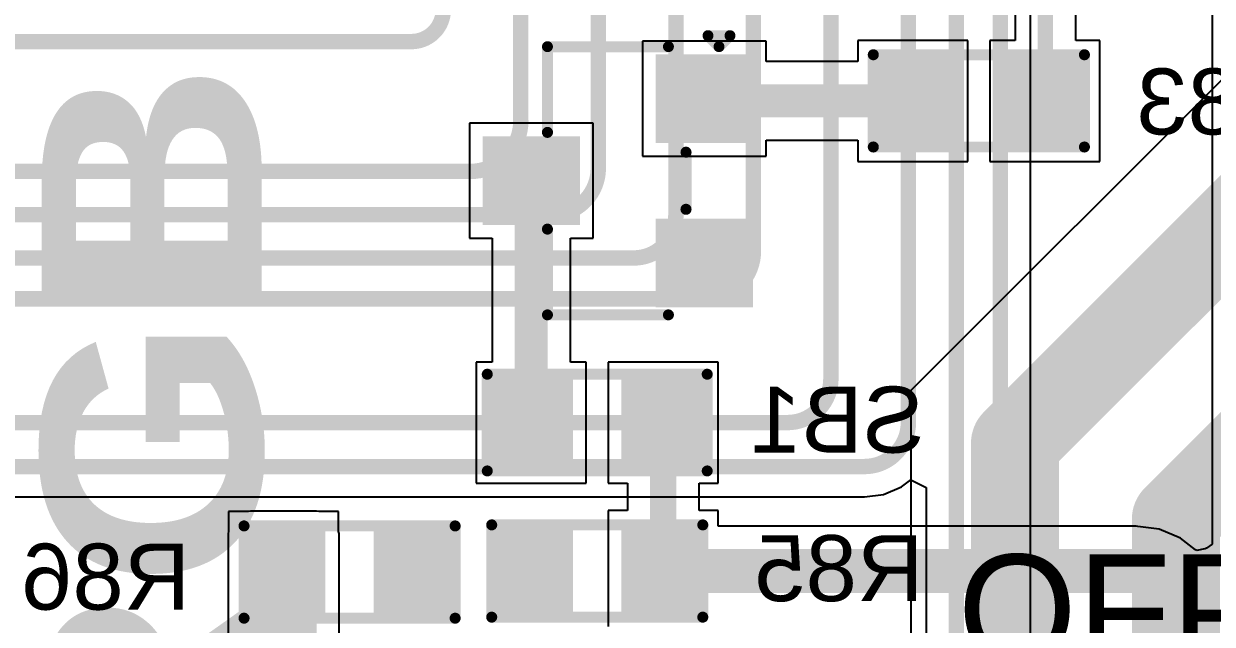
# Model space of a CAD drawing. Header units: inches. Extents: x 0 to 5359, y 0 to 5098.
# Drawn here: x 8.15 to 21.88, y 51.52 to 58.46 of the extents above; entities that cross this region are included whole.
import ezdxf

# ---------------------------------------------------------------- set-up
doc = ezdxf.new("R2010")
doc.units = ezdxf.units.IN
for name, color, linetype in [('Bottom Layer', 5, 'Continuous'), ('Bottom Overlay', 54, 'Continuous'), ('Bottom Paste', 16, 'Continuous'), ('Bottom Solder', 6, 'Continuous'), ('Layer 2', 76, 'Continuous'), ('Top Layer', 1, 'Continuous'), ('Top Overlay', 2, 'Continuous')]:
    doc.layers.add(name, color=color, linetype=linetype)
doc.styles.add('Arial', font='', dxfattribs={"height": 0.2})
doc.styles.add('Arial Black_Bold', font='', dxfattribs={"height": 0.2})
doc.styles.get('Arial').set_extended_font_data('Arial')
doc.styles.get('Arial Black_Bold').set_extended_font_data('Arial Black', bold=True)

# ---------------------------------------------------------------- blocks, each defined once
blk = doc.blocks.new('S______B______B_2')
at = {"layer": 'Bottom Layer'}
for points in [[(-0.381, 0.4445), (-0.381, -0.4445), (-1.143, -0.4445), (-1.143, 0.4445)], [(1.143, 0.4445), (1.143, -0.4445), (0.381, -0.4445), (0.381, 0.4445)]]:
    blk.add_hatch(color=5, dxfattribs=at).paths.add_polyline_path(points)
at = {"layer": 'Bottom Paste'}
for points in [[(-0.381, 0.4445), (-0.381, -0.4445), (-1.143, -0.4445), (-1.143, 0.4445)], [(1.143, 0.4445), (1.143, -0.4445), (0.381, -0.4445), (0.381, 0.4445)]]:
    blk.add_hatch(color=16, dxfattribs=at).paths.add_polyline_path(points)
at = {"layer": 'Bottom Solder'}
for points in [[(-0.2794, 0.5461), (-0.2794, -0.5461), (-1.2446, -0.5461), (-1.2446, 0.5461)], [(1.2446, 0.5461), (1.2446, -0.5461), (0.2794, -0.5461), (0.2794, 0.5461)]]:
    blk.add_hatch(color=6, dxfattribs=at).paths.add_polyline_path(points)
at = {"layer": 'Bottom Overlay'}
for points in [[(-1.27, 0.5588, 0.127, 0.127, 0), (-1.27, -0.5588, 0.127, 0.127, 0)], [(1.27, 0.5588, 0.127, 0.127, 0), (-1.27, 0.5588, 0.127, 0.127, 0)], [(1.27, 0.5588, 0.127, 0.127, 0), (1.27, -0.5588, 0.127, 0.127, 0)], [(1.27, -0.5588, 0.127, 0.127, 0), (-1.27, -0.5588, 0.127, 0.127, 0)]]:
    blk.add_lwpolyline(points, format="xyseb", dxfattribs=at)
for points in [[(-1.30175, 0.5588, 0.0635, 0.0635, 1), (-1.23825, 0.5588, 0.0635, 0.0635, 1)], [(-1.30175, 0.5588, 0.0635, 0.0635, 1), (-1.23825, 0.5588, 0.0635, 0.0635, 1)], [(1.23825, 0.5588, 0.0635, 0.0635, 1), (1.30175, 0.5588, 0.0635, 0.0635, 1)], [(1.23825, 0.5588, 0.0635, 0.0635, 1), (1.30175, 0.5588, 0.0635, 0.0635, 1)], [(-1.30175, -0.5588, 0.0635, 0.0635, 1), (-1.23825, -0.5588, 0.0635, 0.0635, 1)], [(-1.30175, -0.5588, 0.0635, 0.0635, 1), (-1.23825, -0.5588, 0.0635, 0.0635, 1)], [(1.23825, -0.5588, 0.0635, 0.0635, 1), (1.30175, -0.5588, 0.0635, 0.0635, 1)], [(1.23825, -0.5588, 0.0635, 0.0635, 1), (1.30175, -0.5588, 0.0635, 0.0635, 1)]]:
    blk.add_lwpolyline(points, format="xyseb", close=True, dxfattribs=at)
blk = doc.blocks.new('____23_B_3')
at = {"layer": 'Bottom Layer'}
for points in [[(-1.36, 1.46), (-0.54, 1.46), (-0.54, 0.54), (-1.36, 0.54)], [(0.54, 1.46), (1.36, 1.46), (1.36, 0.54), (0.54, 0.54)], [(-0.41, -0.54), (0.41, -0.54), (0.41, -1.46), (-0.41, -1.46)]]:
    blk.add_hatch(color=5, dxfattribs=at).paths.add_polyline_path(points)
at = {"layer": 'Bottom Paste'}
for points in [[(-1.36, 1.46), (-0.54, 1.46), (-0.54, 0.54), (-1.36, 0.54)], [(0.54, 1.46), (1.36, 1.46), (1.36, 0.54), (0.54, 0.54)], [(-0.41, -0.54), (0.41, -0.54), (0.41, -1.46), (-0.41, -1.46)]]:
    blk.add_hatch(color=16, dxfattribs=at).paths.add_polyline_path(points)
at = {"layer": 'Bottom Solder'}
for points in [[(-1.462, 1.562), (-0.438, 1.562), (-0.438, 0.438), (-1.462, 0.438)], [(0.438, 1.562), (1.462, 1.562), (1.462, 0.438), (0.438, 0.438)], [(-0.512, -0.438), (0.512, -0.438), (0.512, -1.562), (-0.512, -1.562)]]:
    blk.add_hatch(color=6, dxfattribs=at).paths.add_polyline_path(points)
at = {"layer": 'Bottom Overlay'}
for points in [[(-1.676, 1.041, 0.127, 0.127, 0), (-1.676, 1.295, 0.127, 0.127, 0)], [(-1.549, 1.168, 0.127, 0.127, 0), (-1.676, 1.295, 0.127, 0.127, 0)], [(-1.676, 1.041, 0.127, 0.127, 0), (-1.549, 1.168, 0.127, 0.127, 0)], [(0.33, 0.787, 0.127, 0.127, 0), (-0.33, 0.787, 0.127, 0.127, 0)], [(-1.549, -0.813, 0.127, 0.127, 0), (-1.549, 0.584, 0.127, 0.127, 0)], [(1.549, -0.813, 0.127, 0.127, 0), (1.549, 0.584, 0.127, 0.127, 0)], [(-0.559, -0.813, 0.127, 0.127, 0), (-1.549, -0.813, 0.127, 0.127, 0)], [(1.549, -0.813, 0.127, 0.127, 0), (0.559, -0.813, 0.127, 0.127, 0)]]:
    blk.add_lwpolyline(points, format="xyseb", dxfattribs=at)
for points in [[(-1.708, 1.295, 0.0635, 0.0635, 1), (-1.645, 1.295, 0.0635, 0.0635, 1)], [(-1.708, 1.295, 0.0635, 0.0635, 1), (-1.645, 1.295, 0.0635, 0.0635, 1)], [(-1.708, 1.041, 0.0635, 0.0635, 1), (-1.645, 1.041, 0.0635, 0.0635, 1)], [(-1.708, 1.041, 0.0635, 0.0635, 1), (-1.645, 1.041, 0.0635, 0.0635, 1)], [(-1.581, 1.168, 0.0635, 0.0635, 1), (-1.518, 1.168, 0.0635, 0.0635, 1)], [(-1.581, 1.168, 0.0635, 0.0635, 1), (-1.518, 1.168, 0.0635, 0.0635, 1)], [(-0.362, 0.787, 0.0635, 0.0635, 1), (-0.298, 0.787, 0.0635, 0.0635, 1)], [(0.298, 0.787, 0.0635, 0.0635, 1), (0.362, 0.787, 0.0635, 0.0635, 1)], [(-1.581, 0.584, 0.0635, 0.0635, 1), (-1.518, 0.584, 0.0635, 0.0635, 1)], [(1.518, 0.584, 0.0635, 0.0635, 1), (1.581, 0.584, 0.0635, 0.0635, 1)], [(-1.581, -0.813, 0.0635, 0.0635, 1), (-1.518, -0.813, 0.0635, 0.0635, 1)], [(-1.581, -0.813, 0.0635, 0.0635, 1), (-1.518, -0.813, 0.0635, 0.0635, 1)], [(-0.591, -0.813, 0.0635, 0.0635, 1), (-0.527, -0.813, 0.0635, 0.0635, 1)], [(0.527, -0.813, 0.0635, 0.0635, 1), (0.591, -0.813, 0.0635, 0.0635, 1)], [(1.518, -0.813, 0.0635, 0.0635, 1), (1.581, -0.813, 0.0635, 0.0635, 1)], [(1.518, -0.813, 0.0635, 0.0635, 1), (1.581, -0.813, 0.0635, 0.0635, 1)]]:
    blk.add_lwpolyline(points, format="xyseb", close=True, dxfattribs=at)
blk = doc.blocks.new('R___0603_B_113')
at = {"layer": 'Bottom Layer'}
for points in [[(-1.143, -0.445), (-1.143, 0.445), (-0.381, 0.445), (-0.381, -0.445)], [(0.381, -0.445), (0.381, 0.445), (1.143, 0.445), (1.143, -0.445)]]:
    blk.add_hatch(color=5, dxfattribs=at).paths.add_polyline_path(points)
at = {"layer": 'Bottom Paste'}
for points in [[(-1.143, -0.445), (-1.143, 0.445), (-0.381, 0.445), (-0.381, -0.445)], [(0.381, -0.445), (0.381, 0.445), (1.143, 0.445), (1.143, -0.445)]]:
    blk.add_hatch(color=16, dxfattribs=at).paths.add_polyline_path(points)
at = {"layer": 'Bottom Solder'}
for points in [[(-1.245, -0.546), (-1.245, 0.546), (-0.279, 0.546), (-0.279, -0.546)], [(0.279, -0.546), (0.279, 0.546), (1.245, 0.546), (1.245, -0.546)]]:
    blk.add_hatch(color=6, dxfattribs=at).paths.add_polyline_path(points)
at = {"layer": 'Bottom Overlay'}
for points in [[(1.219, 0.533, 0.127, 0.127, 0), (-1.219, 0.533, 0.127, 0.127, 0)], [(-1.219, 0.533, 0.127, 0.127, 0), (-1.219, -0.533, 0.127, 0.127, 0)], [(1.219, 0.533, 0.127, 0.127, 0), (1.219, -0.533, 0.127, 0.127, 0)], [(1.219, -0.533, 0.127, 0.127, 0), (-1.219, -0.533, 0.127, 0.127, 0)]]:
    blk.add_lwpolyline(points, format="xyseb", dxfattribs=at)
for points in [[(-1.251, 0.533, 0.0635, 0.0635, 1), (-1.187, 0.533, 0.0635, 0.0635, 1)], [(-1.251, 0.533, 0.0635, 0.0635, 1), (-1.187, 0.533, 0.0635, 0.0635, 1)], [(1.187, 0.533, 0.0635, 0.0635, 1), (1.251, 0.533, 0.0635, 0.0635, 1)], [(1.187, 0.533, 0.0635, 0.0635, 1), (1.251, 0.533, 0.0635, 0.0635, 1)], [(-1.251, -0.533, 0.0635, 0.0635, 1), (-1.187, -0.533, 0.0635, 0.0635, 1)], [(-1.251, -0.533, 0.0635, 0.0635, 1), (-1.187, -0.533, 0.0635, 0.0635, 1)], [(1.187, -0.533, 0.0635, 0.0635, 1), (1.251, -0.533, 0.0635, 0.0635, 1)], [(1.187, -0.533, 0.0635, 0.0635, 1), (1.251, -0.533, 0.0635, 0.0635, 1)]]:
    blk.add_lwpolyline(points, format="xyseb", close=True, dxfattribs=at)
blk = doc.blocks.new('R___0603_B_114')
at = {"layer": 'Bottom Layer'}
for points in [[(-1.143, -0.445), (-1.143, 0.445), (-0.381, 0.445), (-0.381, -0.445)], [(0.381, -0.445), (0.381, 0.445), (1.143, 0.445), (1.143, -0.445)]]:
    blk.add_hatch(color=5, dxfattribs=at).paths.add_polyline_path(points)
at = {"layer": 'Bottom Paste'}
for points in [[(-1.143, -0.445), (-1.143, 0.445), (-0.381, 0.445), (-0.381, -0.445)], [(0.381, -0.445), (0.381, 0.445), (1.143, 0.445), (1.143, -0.445)]]:
    blk.add_hatch(color=16, dxfattribs=at).paths.add_polyline_path(points)
at = {"layer": 'Bottom Solder'}
for points in [[(-1.245, -0.546), (-1.245, 0.546), (-0.279, 0.546), (-0.279, -0.546)], [(0.279, -0.546), (0.279, 0.546), (1.245, 0.546), (1.245, -0.546)]]:
    blk.add_hatch(color=6, dxfattribs=at).paths.add_polyline_path(points)
at = {"layer": 'Bottom Overlay'}
for points in [[(-1.219, -0.533, 0.127, 0.127, 0), (-1.219, 0.533, 0.127, 0.127, 0)], [(-1.219, 0.533, 0.127, 0.127, 0), (1.219, 0.533, 0.127, 0.127, 0)], [(1.219, -0.533, 0.127, 0.127, 0), (1.219, 0.533, 0.127, 0.127, 0)], [(-1.219, -0.533, 0.127, 0.127, 0), (1.219, -0.533, 0.127, 0.127, 0)]]:
    blk.add_lwpolyline(points, format="xyseb", dxfattribs=at)
for points in [[(-1.251, 0.533, 0.0635, 0.0635, 1), (-1.187, 0.533, 0.0635, 0.0635, 1)], [(-1.251, 0.533, 0.0635, 0.0635, 1), (-1.187, 0.533, 0.0635, 0.0635, 1)], [(1.187, 0.533, 0.0635, 0.0635, 1), (1.251, 0.533, 0.0635, 0.0635, 1)], [(1.187, 0.533, 0.0635, 0.0635, 1), (1.251, 0.533, 0.0635, 0.0635, 1)], [(-1.251, -0.533, 0.0635, 0.0635, 1), (-1.187, -0.533, 0.0635, 0.0635, 1)], [(-1.251, -0.533, 0.0635, 0.0635, 1), (-1.187, -0.533, 0.0635, 0.0635, 1)], [(1.187, -0.533, 0.0635, 0.0635, 1), (1.251, -0.533, 0.0635, 0.0635, 1)], [(1.187, -0.533, 0.0635, 0.0635, 1), (1.251, -0.533, 0.0635, 0.0635, 1)]]:
    blk.add_lwpolyline(points, format="xyseb", close=True, dxfattribs=at)
blk = doc.blocks.new('R___0603_B_116')
at = {"layer": 'Bottom Layer'}
for points in [[(-1.143, -0.445), (-1.143, 0.445), (-0.381, 0.445), (-0.381, -0.445)], [(0.381, -0.445), (0.381, 0.445), (1.143, 0.445), (1.143, -0.445)]]:
    blk.add_hatch(color=5, dxfattribs=at).paths.add_polyline_path(points)
at = {"layer": 'Bottom Paste'}
for points in [[(-1.143, -0.445), (-1.143, 0.445), (-0.381, 0.445), (-0.381, -0.445)], [(0.381, -0.445), (0.381, 0.445), (1.143, 0.445), (1.143, -0.445)]]:
    blk.add_hatch(color=16, dxfattribs=at).paths.add_polyline_path(points)
at = {"layer": 'Bottom Solder'}
for points in [[(-1.245, -0.546), (-1.245, 0.546), (-0.279, 0.546), (-0.279, -0.546)], [(0.279, -0.546), (0.279, 0.546), (1.245, 0.546), (1.245, -0.546)]]:
    blk.add_hatch(color=6, dxfattribs=at).paths.add_polyline_path(points)
at = {"layer": 'Bottom Overlay'}
for points in [[(-1.219, -0.533, 0.127, 0.127, 0), (-1.219, 0.533, 0.127, 0.127, 0)], [(-1.219, 0.533, 0.127, 0.127, 0), (1.219, 0.533, 0.127, 0.127, 0)], [(1.219, -0.533, 0.127, 0.127, 0), (1.219, 0.533, 0.127, 0.127, 0)], [(-1.219, -0.533, 0.127, 0.127, 0), (1.219, -0.533, 0.127, 0.127, 0)]]:
    blk.add_lwpolyline(points, format="xyseb", dxfattribs=at)
for points in [[(-1.251, 0.533, 0.0635, 0.0635, 1), (-1.187, 0.533, 0.0635, 0.0635, 1)], [(-1.251, 0.533, 0.0635, 0.0635, 1), (-1.187, 0.533, 0.0635, 0.0635, 1)], [(1.187, 0.533, 0.0635, 0.0635, 1), (1.251, 0.533, 0.0635, 0.0635, 1)], [(1.187, 0.533, 0.0635, 0.0635, 1), (1.251, 0.533, 0.0635, 0.0635, 1)], [(-1.251, -0.533, 0.0635, 0.0635, 1), (-1.187, -0.533, 0.0635, 0.0635, 1)], [(-1.251, -0.533, 0.0635, 0.0635, 1), (-1.187, -0.533, 0.0635, 0.0635, 1)], [(1.187, -0.533, 0.0635, 0.0635, 1), (1.251, -0.533, 0.0635, 0.0635, 1)], [(1.187, -0.533, 0.0635, 0.0635, 1), (1.251, -0.533, 0.0635, 0.0635, 1)]]:
    blk.add_lwpolyline(points, format="xyseb", close=True, dxfattribs=at)

msp = doc.modelspace()

# ---------------------------------------------------------------- hatches: boundary and pattern name
at = {"layer": 'Bottom Layer'}
msp.add_hatch(color=5, dxfattribs=at).paths.add_polyline_path([(11.535, 50.26), (11.535, 52.565), (10.773, 52.565), (10.773, 50.26)])

# ---------------------------------------------------------------- linework, layer by layer
for p, q in [((21.877, 59.958), (21.877, 52.444)), ((19.603, 58.866), (19.603, 58.263)), ((20.302, 58.263), (20.302, 58.621)), ((16.728, 58.256), (15.3, 58.256)), ((15.3, 58.256), (15.3, 56.928)), ((16.728, 58.018), (16.728, 58.256)), ((19.056, 58.263), (17.786, 58.263)), ((17.786, 58.263), (17.786, 58.018)), ((19.056, 56.866), (19.056, 58.263)), ((19.603, 58.263), (19.31, 58.263)), ((19.31, 58.263), (19.31, 56.866)), ((20.58, 58.263), (20.302, 58.263)), ((20.58, 56.866), (20.58, 58.263)), ((17.786, 58.018), (16.728, 58.018)), ((14.728, 57.306), (13.3, 57.306)), ((13.3, 57.306), (13.3, 55.978)), ((14.728, 55.978), (14.728, 57.306)), ((16.728, 56.928), (16.728, 57.112)), ((16.728, 57.112), (17.786, 57.112)), ((17.786, 57.112), (17.786, 56.866)), ((15.3, 56.928), (16.728, 56.928)), ((17.786, 56.866), (19.056, 56.866)), ((19.31, 56.866), (20.58, 56.866)), ((13.3, 55.978), (13.561, 55.978)), ((13.561, 55.978), (13.561, 54.546)), ((14.467, 54.546), (14.467, 55.978)), ((14.467, 55.978), (14.728, 55.978)), ((13.561, 54.546), (13.379, 54.546)), ((13.379, 54.546), (13.379, 53.149)), ((14.649, 54.546), (14.467, 54.546)), ((14.649, 53.149), (14.649, 54.546)), ((16.173, 54.546), (14.903, 54.546)), ((14.903, 54.546), (14.903, 53.149)), ((16.173, 53.149), (16.173, 54.546)), ((13.379, 53.149), (14.649, 53.149)), ((14.903, 53.149), (15.124, 53.149)), ((15.124, 53.149), (15.124, 52.831)), ((15.953, 52.831), (15.953, 53.149)), ((15.953, 53.149), (16.173, 53.149)), ((10.748, 52.819), (10.519, 52.819)), ((10.519, 52.819), (10.519, 52.59)), ((10.773, 52.824), (10.748, 52.819)), ((11.535, 52.824), (10.773, 52.824)), ((11.56, 52.819), (11.535, 52.824)), ((11.789, 52.819), (11.56, 52.819)), ((11.789, 52.59), (11.789, 52.819)), ((15.124, 52.831), (14.903, 52.831)), ((14.903, 52.831), (14.903, 51.493)), ((16.173, 52.831), (15.953, 52.831)), ((16.173, 52.651), (16.173, 52.831)), ((10.519, 52.59), (10.514, 52.565)), ((11.794, 52.565), (11.789, 52.59)), ((21.001, 52.651), (16.173, 52.651)), ((21.018, 52.647), (21.001, 52.651)), ((21.266, 52.615), (21.018, 52.647)), ((21.513, 52.512), (21.266, 52.615)), ((10.514, 52.565), (10.514, 51.402)), ((11.794, 50.26), (11.794, 52.565)), ((21.686, 52.379), (21.513, 52.512)), ((21.877, 52.444), (21.81, 52.396)), ((21.699, 52.371), (21.686, 52.379)), ((21.794, 52.39), (21.699, 52.371)), ((21.797, 52.391), (21.794, 52.39)), ((21.81, 52.396), (21.797, 52.391))]:
    msp.add_line(p, q, dxfattribs=at)
for points in [[(19.952, 57.565, 0.178, 0.178, 0), (19.952, 60.858, 0.178, 0.178, 0)], [(16.041, 57.565, 0.381, 0.381, -0.414214), (16.014, 57.592, 0.381, 0.381, 0)], [(16.041, 57.565, 0.381, 0.381, 0), (18.421, 57.565, 0.381, 0.381, 0)], [(20.026, 57.564, 0.178, 0.178, -0.414214), (20.063, 57.601, 0.178, 0.178, 0)], [(14.014, 53.848, 0.381, 0.381, 0), (14.014, 56.642, 0.381, 0.381, 0)], [(15.538, 52.133, 0.305, 0.305, 0), (15.538, 53.848, 0.305, 0.305, 0)], [(15.538, 52.133, 0.508, 0.508, 0), (21.001, 52.133, 0.508, 0.508, 0)], [(21.001, 52.133, 0.508, 0.508, -0.193338), (21.352, 51.992, 0.508, 0.508, 0)], [(21.352, 51.992, 0.508, 0.508, 0), (21.367, 51.976, 0.508, 0.508, 0)], [(21.367, 51.976, 0.508, 0.508, -0.193338), (21.508, 51.625, 0.508, 0.508, 0)], [(21.508, 48.946, 0.508, 0.508, 0), (21.508, 51.625, 0.508, 0.508, 0)], [(11.154, 51.049, 0.432, 0.432, 0), (11.154, 51.413, 0.432, 0.432, 0)]]:
    msp.add_lwpolyline(points, format="xyseb", dxfattribs=at)
for points in [[(15.919, 57.592, 0.191, 0.191, 1), (16.11, 57.592, 0.191, 0.191, 1)], [(15.946, 57.565, 0.191, 0.191, 1), (16.137, 57.565, 0.191, 0.191, 1)], [(15.946, 57.565, 0.191, 0.191, 1), (16.137, 57.565, 0.191, 0.191, 1)], [(18.326, 57.565, 0.191, 0.191, 1), (18.516, 57.565, 0.191, 0.191, 1)], [(19.908, 57.565, 0.0889, 0.0889, 1), (19.997, 57.565, 0.0889, 0.0889, 1)], [(19.982, 57.564, 0.0889, 0.0889, 1), (20.071, 57.564, 0.0889, 0.0889, 1)], [(20.019, 57.601, 0.0889, 0.0889, 1), (20.108, 57.601, 0.0889, 0.0889, 1)], [(13.919, 56.642, 0.191, 0.191, 1), (14.11, 56.642, 0.191, 0.191, 1)], [(13.919, 53.848, 0.191, 0.191, 1), (14.11, 53.848, 0.191, 0.191, 1)], [(15.462, 53.848, 0.152, 0.152, 1), (15.614, 53.848, 0.152, 0.152, 1)], [(15.411, 52.133, 0.254, 0.254, 1), (15.665, 52.133, 0.254, 0.254, 1)], [(20.874, 52.133, 0.254, 0.254, 1), (21.128, 52.133, 0.254, 0.254, 1)], [(20.874, 52.133, 0.254, 0.254, 1), (21.128, 52.133, 0.254, 0.254, 1)], [(15.462, 52.133, 0.152, 0.152, 1), (15.614, 52.133, 0.152, 0.152, 1)], [(21.225, 51.992, 0.254, 0.254, 1), (21.479, 51.992, 0.254, 0.254, 1)], [(21.225, 51.992, 0.254, 0.254, 1), (21.479, 51.992, 0.254, 0.254, 1)], [(21.24, 51.976, 0.254, 0.254, 1), (21.494, 51.976, 0.254, 0.254, 1)], [(21.24, 51.976, 0.254, 0.254, 1), (21.494, 51.976, 0.254, 0.254, 1)], [(21.381, 51.625, 0.254, 0.254, 1), (21.635, 51.625, 0.254, 0.254, 1)], [(21.381, 51.625, 0.254, 0.254, 1), (21.635, 51.625, 0.254, 0.254, 1)], [(11.046, 51.413, 0.216, 0.216, 1), (11.262, 51.413, 0.216, 0.216, 1)]]:
    msp.add_lwpolyline(points, format="xyseb", close=True, dxfattribs=at)
at = {"layer": 'Layer 2'}
for p, q in [((23.613, 59.433), (18.398, 54.217)), ((18.398, 54.217), (18.398, 33.099))]:
    msp.add_line(p, q, dxfattribs=at)
for points in [[(19.6, 53.611, 1.016, 1.016, 0), (29, 63.011, 1.016, 1.016, 0)], [(21.458, 52.733, 1.016, 1.016, 0), (31, 62.275, 1.016, 1.016, 0)], [(19.6, 33.786, 1.016, 1.016, 0), (19.6, 53.611, 1.016, 1.016, 0)], [(21.458, 34.306, 1.016, 1.016, 0), (21.458, 52.733, 1.016, 1.016, 0)]]:
    msp.add_lwpolyline(points, format="xyseb", dxfattribs=at)
for points in [[(19.346, 53.611, 0.508, 0.508, 1), (19.854, 53.611, 0.508, 0.508, 1)], [(19.346, 53.611, 0.508, 0.508, 1), (19.854, 53.611, 0.508, 0.508, 1)], [(21.204, 52.733, 0.508, 0.508, 1), (21.712, 52.733, 0.508, 0.508, 1)], [(21.204, 52.733, 0.508, 0.508, 1), (21.712, 52.733, 0.508, 0.508, 1)]]:
    msp.add_lwpolyline(points, format="xyseb", close=True, dxfattribs=at)
at = {"layer": 'Top Layer'}
for p, q in [((19.781, 46.821), (19.781, 58.882)), ((18.29, 53.105), (18.396, 53.186)), ((18.396, 53.186), (18.573, 53.098)), ((6.007, 52.99), (17.861, 52.99)), ((17.861, 52.99), (18.083, 53.019)), ((17.861, 52.99), (17.861, 52.99)), ((18.083, 53.019), (18.29, 53.105)), ((18.573, 53.098), (18.573, 47.283))]:
    msp.add_line(p, q, dxfattribs=at)
for points in [[(13.893, 57.331, 0.178, 0.178, 0), (13.893, 62.25, 0.178, 0.178, 0)], [(14.788, 56.786, 0.178, 0.178, 0), (14.788, 62.25, 0.178, 0.178, 0)], [(15.684, 56.233, 0.178, 0.178, 0), (15.684, 62.25, 0.178, 0.178, 0)], [(16.579, 55.827, 0.178, 0.178, 0), (16.579, 62.25, 0.178, 0.178, 0)], [(17.474, 54.35, 0.178, 0.178, 0), (17.474, 62.25, 0.178, 0.178, 0)], [(18.369, 53.848, 0.178, 0.178, 0), (18.369, 62.25, 0.178, 0.178, 0)], [(18.923, 47.283, 0.178, 0.178, 0), (18.923, 59.9, 0.178, 0.178, 0)], [(19.431, 46.821, 0.178, 0.178, 0), (19.431, 58.882, 0.178, 0.178, 0)], [(12.998, 58.619, 0.178, 0.178, -0.414214), (12.629, 58.25, 0.178, 0.178, 0)], [(1.345, 58.25, 0.178, 0.178, 0), (12.629, 58.25, 0.178, 0.178, 0)], [(13.893, 57.331, 0.178, 0.178, -0.414214), (13.312, 56.75, 0.178, 0.178, 0)], [(1.345, 56.75, 0.178, 0.178, 0), (13.312, 56.75, 0.178, 0.178, 0)], [(14.788, 56.786, 0.178, 0.178, -0.414214), (14.253, 56.25, 0.178, 0.178, 0)], [(1.345, 56.25, 0.178, 0.178, 0), (14.253, 56.25, 0.178, 0.178, 0)], [(15.684, 56.233, 0.178, 0.178, -0.414214), (15.2, 55.75, 0.178, 0.178, 0)], [(16.579, 55.827, 0.178, 0.178, -0.414214), (16.029, 55.278, 0.178, 0.178, 0)], [(1.345, 55.75, 0.178, 0.178, 0), (15.2, 55.75, 0.178, 0.178, 0)], [(1.373, 55.278, 0.178, 0.178, 0), (16.029, 55.278, 0.178, 0.178, 0)], [(17.474, 54.35, 0.178, 0.178, -0.414214), (16.972, 53.848, 0.178, 0.178, 0)], [(6.123, 53.848, 0.178, 0.178, 0), (16.972, 53.848, 0.178, 0.178, 0)], [(18.369, 53.848, 0.178, 0.178, -0.414214), (17.861, 53.34, 0.178, 0.178, 0)], [(6.007, 53.34, 0.178, 0.178, 0), (17.861, 53.34, 0.178, 0.178, 0)]]:
    msp.add_lwpolyline(points, format="xyseb", dxfattribs=at)
for points in [[(12.585, 58.25, 0.0889, 0.0889, 1), (12.674, 58.25, 0.0889, 0.0889, 1)], [(12.585, 58.25, 0.0889, 0.0889, 1), (12.674, 58.25, 0.0889, 0.0889, 1)], [(13.849, 57.331, 0.0889, 0.0889, 1), (13.938, 57.331, 0.0889, 0.0889, 1)], [(13.849, 57.331, 0.0889, 0.0889, 1), (13.938, 57.331, 0.0889, 0.0889, 1)], [(13.268, 56.75, 0.0889, 0.0889, 1), (13.357, 56.75, 0.0889, 0.0889, 1)], [(13.268, 56.75, 0.0889, 0.0889, 1), (13.357, 56.75, 0.0889, 0.0889, 1)], [(14.744, 56.786, 0.0889, 0.0889, 1), (14.833, 56.786, 0.0889, 0.0889, 1)], [(14.744, 56.786, 0.0889, 0.0889, 1), (14.833, 56.786, 0.0889, 0.0889, 1)], [(14.208, 56.25, 0.0889, 0.0889, 1), (14.297, 56.25, 0.0889, 0.0889, 1)], [(14.208, 56.25, 0.0889, 0.0889, 1), (14.297, 56.25, 0.0889, 0.0889, 1)], [(15.639, 56.233, 0.0889, 0.0889, 1), (15.728, 56.233, 0.0889, 0.0889, 1)], [(15.639, 56.233, 0.0889, 0.0889, 1), (15.728, 56.233, 0.0889, 0.0889, 1)], [(16.534, 55.827, 0.0889, 0.0889, 1), (16.623, 55.827, 0.0889, 0.0889, 1)], [(16.534, 55.827, 0.0889, 0.0889, 1), (16.623, 55.827, 0.0889, 0.0889, 1)], [(15.156, 55.75, 0.0889, 0.0889, 1), (15.245, 55.75, 0.0889, 0.0889, 1)], [(15.156, 55.75, 0.0889, 0.0889, 1), (15.245, 55.75, 0.0889, 0.0889, 1)], [(15.985, 55.278, 0.0889, 0.0889, 1), (16.074, 55.278, 0.0889, 0.0889, 1)], [(15.985, 55.278, 0.0889, 0.0889, 1), (16.074, 55.278, 0.0889, 0.0889, 1)], [(17.43, 54.35, 0.0889, 0.0889, 1), (17.518, 54.35, 0.0889, 0.0889, 1)], [(17.43, 54.35, 0.0889, 0.0889, 1), (17.518, 54.35, 0.0889, 0.0889, 1)], [(16.928, 53.848, 0.0889, 0.0889, 1), (17.017, 53.848, 0.0889, 0.0889, 1)], [(16.928, 53.848, 0.0889, 0.0889, 1), (17.017, 53.848, 0.0889, 0.0889, 1)], [(18.325, 53.848, 0.0889, 0.0889, 1), (18.414, 53.848, 0.0889, 0.0889, 1)], [(18.325, 53.848, 0.0889, 0.0889, 1), (18.414, 53.848, 0.0889, 0.0889, 1)], [(17.817, 53.34, 0.0889, 0.0889, 1), (17.906, 53.34, 0.0889, 0.0889, 1)], [(17.817, 53.34, 0.0889, 0.0889, 1), (17.906, 53.34, 0.0889, 0.0889, 1)]]:
    msp.add_lwpolyline(points, format="xyseb", close=True, dxfattribs=at)

# ---------------------------------------------------------------- block references
for name, p, rotation in [('____23_B_3', (15.014, 56.642), 270), ('S______B______B_2', (14.776, 53.848), 180), ('R___0603_B_113', (11.916, 52.121), 180)]:
    msp.add_blockref(name, p, dxfattribs=dict(rotation=rotation))
for name, p in [('R___0603_B_116', (19.183, 57.565)), ('R___0603_B_114', (14.776, 52.133))]:
    msp.add_blockref(name, p)

# ---------------------------------------------------------------- texts
at = {"layer": 'Bottom Overlay', "style": 'Arial', "text_generation_flag": 2}
for s, p in [('R83', (22.955, 57.177)), ('SB1', (18.554, 53.501)), ('R86', (10.076, 51.687)), ('R85', (18.543, 51.785))]:
    msp.add_text(s, height=0.762, dxfattribs=at).set_placement(p)
at = {"layer": 'Top Overlay', "style": 'Arial Black_Bold'}
msp.add_text('RGB LCD', height=2.54, rotation=90, dxfattribs=at).set_placement((10.901, 49))
at = {"layer": 'Top Overlay', "style": 'Arial'}
msp.add_text('OFP_MSM_V1.6.3', height=1.27, dxfattribs=at).set_placement((18.936, 51.054))

doc.saveas('drawing.dxf')
